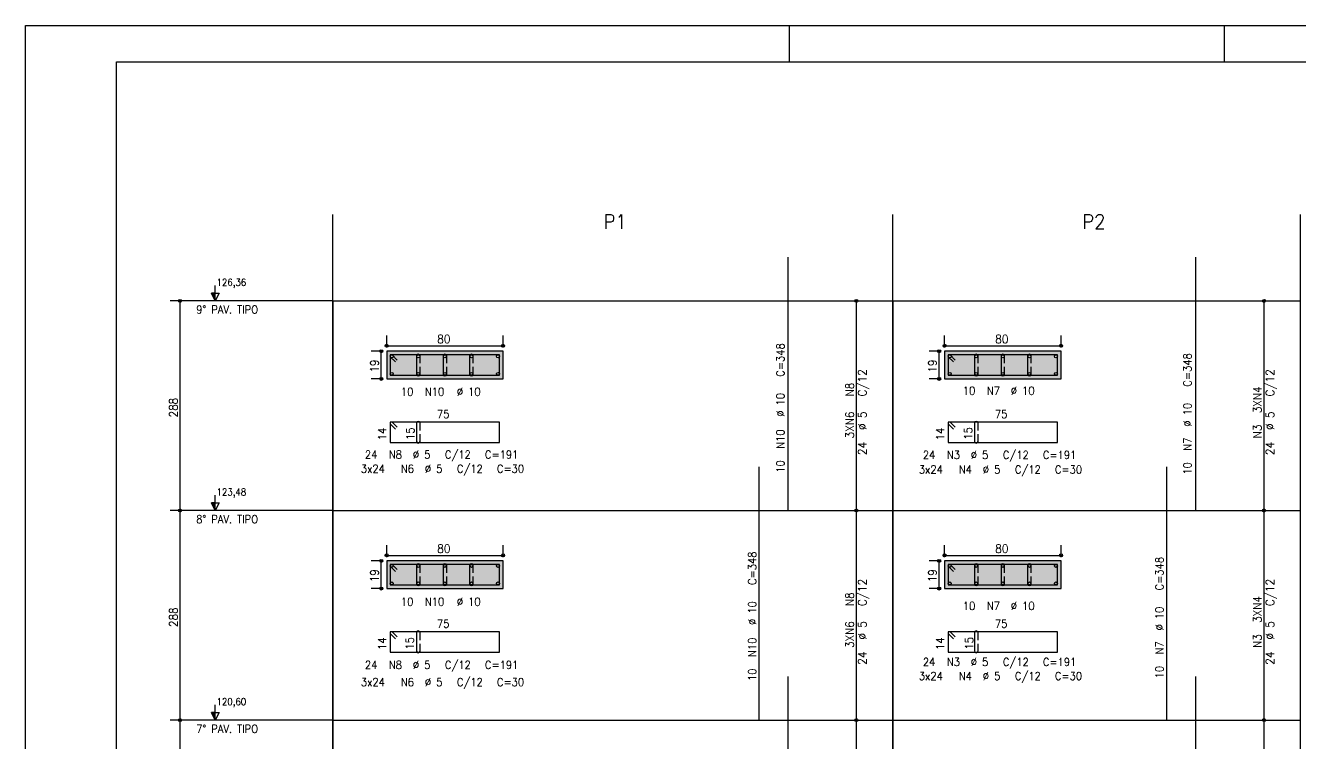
# Model space of a CAD drawing. Extents: x 0 to 119, y 0 to 84.
# Drawn here: x 0 to 35.04, y 64.37 to 84.1 of the extents above; entities that cross this region are included whole.
import ezdxf

# ---------------------------------------------------------------- set-up
doc = ezdxf.new("R2010")
doc.units = 0
for name, color, linetype in [('15', 15, 'Continuous'), ('18', 4, 'Continuous'), ('2', 2, 'Continuous'), ('25', 1, 'Continuous'), ('26', 3, 'Continuous'), ('3', 3, 'Continuous'), ('51', 7, 'Continuous'), ('6', 6, 'Continuous'), ('64', 7, 'Continuous')]:
    doc.layers.add(name, color=color, linetype=linetype)
doc.styles.get("Standard").update_dxf_attribs({"font": 'standard'})

msp = doc.modelspace()

# ---------------------------------------------------------------- linework, layer by layer
at = {"layer": '15', "linetype": 'Continuous'}
for points in [[(8.45007, 76.53376), (8.45007, 70.77376), (23.83837, 70.77376), (23.83837, 76.53376)], [(23.839394, 76.53376), (23.839394, 70.77376), (35.041694, 70.77376), (35.041694, 76.53376)], [(23.839394, 76.53376), (35.041694, 76.53376)], [(8.45007, 70.77376), (8.45007, 65.01376), (23.83837, 65.01376), (23.83837, 70.77376)], [(23.839394, 70.77376), (23.839394, 65.01376), (35.041694, 65.01376), (35.041694, 70.77376)], [(8.45007, 65.01376), (8.45007, 59.25376), (23.83837, 59.25376), (23.83837, 65.01376)], [(23.839394, 65.01376), (23.839394, 59.25376), (35.041694, 59.25376), (35.041694, 65.01376)]]:
    msp.add_lwpolyline(points, dxfattribs=at)
at = {"layer": '18', "linetype": 'Continuous'}
for p, q in [((8.45007, 76.53376), (3.972381, 76.53376)), ((4.250381, 70.77376), (4.250381, 76.53376)), ((22.83717, 70.77376), (22.83717, 76.53376)), ((34.040494, 70.77376), (34.040494, 76.53376)), ((9.926455, 75.25016), (9.926455, 75.57816)), ((13.126455, 75.25016), (13.126455, 75.57816)), ((25.261653, 75.250073), (25.261653, 75.578073)), ((28.461653, 75.250073), (28.461653, 75.578073)), ((9.826455, 75.15016), (9.498455, 75.15016)), ((9.776455, 74.39016), (9.776455, 75.15016)), ((9.926455, 75.30016), (13.126455, 75.30016)), ((10.076455, 75.05016), (10.026455, 75.05016)), ((10.026455, 75.05016), (10.026455, 75.00016)), ((10.076455, 75.05016), (10.026455, 75.05016)), ((10.026455, 75.05016), (10.026455, 75.00016)), ((10.026455, 75.00016), (10.026455, 74.49016)), ((10.026455, 75.00016), (10.167877, 74.858739)), ((10.217877, 74.908739), (10.076455, 75.05016)), ((13.026455, 75.05016), (10.076455, 75.05016)), ((10.746455, 75.02016), (10.746455, 74.52016)), ((10.846455, 74.82016), (10.846455, 75.02016)), ((11.476455, 75.02016), (11.476455, 74.52016)), ((11.576455, 74.82016), (11.576455, 75.02016)), ((12.206455, 75.02016), (12.206455, 74.52016)), ((12.306455, 74.82016), (12.306455, 75.02016)), ((13.026455, 74.49016), (13.026455, 75.05016)), ((25.161653, 75.150073), (24.833653, 75.150073)), ((25.111653, 74.390073), (25.111653, 75.150073)), ((25.261653, 75.300073), (28.461653, 75.300073)), ((25.411653, 75.050073), (25.361653, 75.050073)), ((25.361653, 75.050073), (25.361653, 75.000073)), ((25.411653, 75.050073), (25.361653, 75.050073)), ((25.361653, 75.050073), (25.361653, 75.000073)), ((25.361653, 75.000073), (25.361653, 74.490073)), ((25.361653, 75.000073), (25.503074, 74.858651)), ((25.553074, 74.908651), (25.411653, 75.050073)), ((28.361653, 75.050073), (25.411653, 75.050073)), ((26.081653, 75.020073), (26.081653, 74.520073)), ((26.181653, 74.820073), (26.181653, 75.020073)), ((26.811653, 75.020073), (26.811653, 74.520073)), ((26.911653, 74.820073), (26.911653, 75.020073)), ((27.541653, 75.020073), (27.541653, 74.520073)), ((27.641653, 74.820073), (27.641653, 75.020073)), ((28.361653, 74.490073), (28.361653, 75.050073)), ((10.846455, 74.52016), (10.846455, 74.72016)), ((11.576455, 74.52016), (11.576455, 74.72016)), ((12.306455, 74.52016), (12.306455, 74.72016)), ((26.181653, 74.520073), (26.181653, 74.720073)), ((26.911653, 74.520073), (26.911653, 74.720073)), ((27.641653, 74.520073), (27.641653, 74.720073)), ((9.826455, 74.39016), (9.498455, 74.39016)), ((10.026455, 74.49016), (13.026455, 74.49016)), ((25.161653, 74.390073), (24.833653, 74.390073)), ((25.361653, 74.490073), (28.361653, 74.490073)), ((8.45007, 70.77376), (3.972381, 70.77376)), ((8.45007, 70.77376), (3.972381, 70.77376)), ((4.250381, 65.01376), (4.250381, 70.77376)), ((22.83717, 65.01376), (22.83717, 70.77376)), ((34.040494, 65.01376), (34.040494, 70.77376)), ((9.926455, 69.49016), (9.926455, 69.81816)), ((13.126455, 69.49016), (13.126455, 69.81816)), ((25.261653, 69.490072), (25.261653, 69.818073)), ((28.461653, 69.490072), (28.461653, 69.818073)), ((9.826455, 69.39016), (9.498455, 69.39016)), ((9.776455, 68.63016), (9.776455, 69.39016)), ((9.926455, 69.54016), (13.126455, 69.54016)), ((25.161653, 69.390073), (24.833653, 69.390073)), ((25.111653, 68.630072), (25.111653, 69.390073)), ((25.261653, 69.540073), (28.461653, 69.540073)), ((10.076455, 69.29016), (10.026455, 69.29016)), ((10.026455, 69.29016), (10.026455, 69.24016)), ((10.076455, 69.29016), (10.026455, 69.29016)), ((10.026455, 69.29016), (10.026455, 69.24016)), ((10.026455, 69.24016), (10.026455, 68.73016)), ((10.026455, 69.24016), (10.167877, 69.098739)), ((10.217877, 69.148739), (10.076455, 69.29016)), ((13.026455, 69.29016), (10.076455, 69.29016)), ((10.746455, 69.26016), (10.746455, 68.76016)), ((10.846455, 69.06016), (10.846455, 69.26016)), ((11.476455, 69.26016), (11.476455, 68.76016)), ((11.576455, 69.06016), (11.576455, 69.26016)), ((12.206455, 69.26016), (12.206455, 68.76016)), ((12.306455, 69.06016), (12.306455, 69.26016)), ((13.026455, 68.73016), (13.026455, 69.29016)), ((25.411653, 69.290072), (25.361653, 69.290073)), ((25.361653, 69.290073), (25.361653, 69.240072)), ((25.411653, 69.290073), (25.361653, 69.290073)), ((25.361653, 69.290073), (25.361653, 69.240072)), ((25.361653, 69.240072), (25.361653, 68.730073)), ((25.361653, 69.240072), (25.503074, 69.098651)), ((28.361653, 69.290073), (25.411653, 69.290073)), ((25.553074, 69.148651), (25.411653, 69.290072)), ((26.081653, 69.260073), (26.081653, 68.760073)), ((26.181653, 69.060073), (26.181653, 69.260073)), ((26.811653, 69.260073), (26.811653, 68.760072)), ((26.911653, 69.060073), (26.911653, 69.260073)), ((27.541653, 69.260073), (27.541653, 68.760073)), ((27.641653, 69.060073), (27.641653, 69.260073)), ((28.361653, 68.730073), (28.361653, 69.290073)), ((10.026455, 68.73016), (13.026455, 68.73016)), ((10.846455, 68.76016), (10.846455, 68.96016)), ((11.576455, 68.76016), (11.576455, 68.96016)), ((12.306455, 68.76016), (12.306455, 68.96016)), ((25.361653, 68.730073), (28.361653, 68.730073)), ((26.181653, 68.760073), (26.181653, 68.960073)), ((26.911653, 68.760073), (26.911653, 68.960073)), ((27.641653, 68.760073), (27.641653, 68.960073)), ((9.826455, 68.63016), (9.498455, 68.63016)), ((25.161653, 68.630072), (24.833653, 68.630072)), ((8.45007, 65.01376), (3.972381, 65.01376)), ((8.45007, 65.01376), (3.972381, 65.01376)), ((4.250381, 59.25376), (4.250381, 65.01376)), ((22.83717, 59.25376), (22.83717, 65.01376)), ((34.040494, 59.25376), (34.040494, 65.01376))]:
    msp.add_line(p, q, dxfattribs=at)
for centre, radius in [((4.250381, 76.53376), 0.041625), ((4.250381, 76.53376), 0.02075), ((22.83717, 76.53376), 0.041625), ((22.83717, 76.53376), 0.02075), ((34.040494, 76.53376), 0.041625), ((34.040494, 76.53376), 0.02075), ((9.926455, 75.30016), 0.041625), ((13.126455, 75.30016), 0.041625), ((25.261653, 75.300073), 0.041625), ((28.461653, 75.300073), 0.041625), ((9.776455, 75.15016), 0.041625), ((9.776455, 75.15016), 0.02075), ((9.926455, 75.30016), 0.02075), ((13.126455, 75.30016), 0.02075), ((25.111653, 75.150073), 0.041625), ((25.111653, 75.150073), 0.02075), ((25.261653, 75.300073), 0.02075), ((28.461653, 75.300073), 0.02075), ((9.776455, 74.39016), 0.041625), ((9.776455, 74.39016), 0.02075), ((25.111653, 74.390073), 0.041625), ((25.111653, 74.390073), 0.02075), ((4.250381, 70.77376), 0.041625), ((4.250381, 70.77376), 0.041625), ((4.250381, 70.77376), 0.02075), ((4.250381, 70.77376), 0.02075), ((22.83717, 70.77376), 0.041625), ((22.83717, 70.77376), 0.041625), ((22.83717, 70.77376), 0.02075), ((22.83717, 70.77376), 0.02075), ((34.040494, 70.77376), 0.041625), ((34.040494, 70.77376), 0.041625), ((34.040494, 70.77376), 0.02075), ((34.040494, 70.77376), 0.02075), ((9.776455, 69.39016), 0.041625), ((9.776455, 69.39016), 0.02075), ((9.926455, 69.54016), 0.041625), ((9.926455, 69.54016), 0.02075), ((13.126455, 69.54016), 0.041625), ((13.126455, 69.54016), 0.02075), ((25.111653, 69.390073), 0.041625), ((25.111653, 69.390073), 0.02075), ((25.261653, 69.540073), 0.041625), ((25.261653, 69.540073), 0.02075), ((28.461653, 69.540073), 0.041625), ((28.461653, 69.540073), 0.02075), ((9.776455, 68.63016), 0.041625), ((9.776455, 68.63016), 0.02075), ((25.111653, 68.630072), 0.041625), ((25.111653, 68.630072), 0.02075), ((4.250381, 65.01376), 0.041625), ((4.250381, 65.01376), 0.041625), ((4.250381, 65.01376), 0.02075), ((4.250381, 65.01376), 0.02075), ((22.83717, 65.01376), 0.041625), ((22.83717, 65.01376), 0.041625), ((22.83717, 65.01376), 0.02075), ((22.83717, 65.01376), 0.02075), ((34.040494, 65.01376), 0.041625), ((34.040494, 65.01376), 0.041625), ((34.040494, 65.01376), 0.02075), ((34.040494, 65.01376), 0.02075)]:
    msp.add_circle(centre, radius, dxfattribs=at)
for centre, start, end in [((10.796455, 75.02016), 0, 180), ((11.526455, 75.02016), 0, 180), ((12.256455, 75.02016), 0, 180), ((26.131653, 75.020073), 0, 180), ((26.861653, 75.020073), 0, 180), ((27.591653, 75.020073), 0, 180), ((10.796455, 74.52016), 180, 0), ((11.526455, 74.52016), 180, 0), ((12.256455, 74.52016), 180, 0), ((26.131653, 74.520073), 180, 0), ((26.861653, 74.520073), 180, 0), ((27.591653, 74.520073), 180, 0), ((10.796455, 69.26016), 0, 180), ((11.526455, 69.26016), 0, 180), ((12.256455, 69.26016), 0, 180), ((26.131653, 69.260073), 0, 180), ((26.861653, 69.260073), 0, 180), ((27.591653, 69.260073), 0, 180), ((10.796455, 68.76016), 180, 0), ((11.526455, 68.76016), 180, 0), ((12.256455, 68.76016), 180, 0), ((26.131653, 68.760073), 180, 0), ((26.861653, 68.760073), 180, 0), ((27.591653, 68.760073), 180, 0)]:
    msp.add_arc(centre, 0.05, start, end, dxfattribs=at)
at = {"layer": '2', "linetype": 'Continuous'}
for p, q in [((21, 83.1), (21, 84.1)), ((32.95, 83.1), (32.95, 84.1))]:
    msp.add_line(p, q, dxfattribs=at)
msp.add_lwpolyline([(0, 0), (0, 84.1), (118.9, 84.1), (118.9, 0), (0, 0)], dxfattribs=at)
at = {"layer": '25', "linetype": 'Continuous'}
for p, q in [((8.45007, 76.53376), (8.45007, 76.53376)), ((22.83717, 76.53376), (22.83717, 76.53376)), ((34.040494, 76.53376), (34.040494, 76.53376)), ((9.926455, 75.15016), (9.926455, 75.15016)), ((9.926455, 75.15016), (9.926455, 75.15016)), ((13.126455, 75.15016), (13.126455, 75.15016)), ((25.261653, 75.150073), (25.261653, 75.150073)), ((25.261653, 75.150073), (25.261653, 75.150073)), ((28.461653, 75.150073), (28.461653, 75.150073)), ((9.926455, 74.39016), (9.926455, 74.39016)), ((25.261653, 74.390073), (25.261653, 74.390073)), ((8.45007, 70.77376), (8.45007, 70.77376)), ((8.45007, 70.77376), (8.45007, 70.77376)), ((22.83717, 70.77376), (22.83717, 70.77376)), ((22.83717, 70.77376), (22.83717, 70.77376)), ((34.040494, 70.77376), (34.040494, 70.77376)), ((34.040494, 70.77376), (34.040494, 70.77376)), ((9.926455, 69.39016), (9.926455, 69.39016)), ((9.926455, 69.39016), (9.926455, 69.39016)), ((13.126455, 69.39016), (13.126455, 69.39016)), ((25.261653, 69.390073), (25.261653, 69.390073)), ((25.261653, 69.390073), (25.261653, 69.390073)), ((28.461653, 69.390073), (28.461653, 69.390073)), ((9.926455, 68.63016), (9.926455, 68.63016)), ((25.261653, 68.630072), (25.261653, 68.630072)), ((8.45007, 65.01376), (8.45007, 65.01376)), ((8.45007, 65.01376), (8.45007, 65.01376)), ((22.83717, 65.01376), (22.83717, 65.01376)), ((22.83717, 65.01376), (22.83717, 65.01376)), ((34.040494, 65.01376), (34.040494, 65.01376)), ((34.040494, 65.01376), (34.040494, 65.01376))]:
    msp.add_line(p, q, dxfattribs=at)
at = {"layer": '26', "linetype": 'Continuous'}
for p, q in [((5.216215, 76.53376), (5.216215, 76.95376)), ((5.216215, 70.77376), (5.216215, 71.19376)), ((5.216215, 65.01376), (5.216215, 65.43376))]:
    msp.add_line(p, q, dxfattribs=at)
for points in [[(5.111215, 76.74376), (5.216215, 76.53376), (5.216215, 76.74376), (5.111215, 76.74376)], [(9.926455, 74.39016), (13.126455, 74.39016), (13.126455, 75.15016), (9.926455, 75.15016), (9.926455, 74.39016)], [(25.261653, 74.390073), (28.461653, 74.390073), (28.461653, 75.150073), (25.261653, 75.150073), (25.261653, 74.390073)], [(5.111215, 70.98376), (5.216215, 70.77376), (5.216215, 70.98376), (5.111215, 70.98376)], [(9.926455, 68.63016), (13.126455, 68.63016), (13.126455, 69.39016), (9.926455, 69.39016), (9.926455, 68.63016)], [(25.261653, 68.630072), (28.461653, 68.630072), (28.461653, 69.390073), (25.261653, 69.390073), (25.261653, 68.630072)], [(5.111215, 65.22376), (5.216215, 65.01376), (5.216215, 65.22376), (5.111215, 65.22376)]]:
    msp.add_lwpolyline(points, dxfattribs=at)
for points in [[(9.926455, 74.39016), (13.126455, 74.39016), (13.126455, 75.15016)], [(9.926455, 74.39016), (13.126455, 75.15016), (9.926455, 75.15016)], [(9.926455, 74.39016), (9.926455, 75.15016), (9.926455, 74.39016)], [(25.261653, 74.390073), (28.461653, 74.390073), (28.461653, 75.150073)], [(25.261653, 74.390073), (28.461653, 75.150073), (25.261653, 75.150073)], [(25.261653, 74.390073), (25.261653, 75.150073), (25.261653, 74.390073)], [(9.926455, 68.63016), (13.126455, 68.63016), (13.126455, 69.39016)], [(9.926455, 68.63016), (13.126455, 69.39016), (9.926455, 69.39016)], [(9.926455, 68.63016), (9.926455, 69.39016), (9.926455, 68.63016)], [(25.261653, 68.630072), (28.461653, 68.630072), (28.461653, 69.390073)], [(25.261653, 68.630072), (28.461653, 69.390073), (25.261653, 69.390073)], [(25.261653, 68.630072), (25.261653, 69.390073), (25.261653, 68.630072)]]:
    msp.add_solid(points, dxfattribs=at)
at = {"layer": '3', "linetype": 'Continuous'}
for points in [[(117.9, 1), (2.499999, 1), (2.499999, 83.1), (117.9, 83.1), (117.9, 1)], [(9.926455, 74.39016), (13.126455, 74.39016), (13.126455, 75.15016), (9.926455, 75.15016), (9.926455, 74.39016)], [(25.261653, 74.390073), (28.461653, 74.390073), (28.461653, 75.150073), (25.261653, 75.150073), (25.261653, 74.390073)], [(9.926455, 68.63016), (13.126455, 68.63016), (13.126455, 69.39016), (9.926455, 69.39016), (9.926455, 68.63016)], [(25.261653, 68.630072), (28.461653, 68.630072), (28.461653, 69.390073), (25.261653, 69.390073), (25.261653, 68.630072)]]:
    msp.add_lwpolyline(points, dxfattribs=at)
at = {"layer": '51', "linetype": 'Continuous'}
for p, q in [((5.118382, 76.729426), (5.216215, 76.729426)), ((5.12555, 76.715091), (5.216215, 76.715091)), ((5.132717, 76.700756), (5.216215, 76.700756)), ((5.139884, 76.686421), (5.216215, 76.686421)), ((5.147052, 76.672087), (5.216215, 76.672087)), ((5.154219, 76.657752), (5.216215, 76.657752)), ((5.161387, 76.643417), (5.216215, 76.643417)), ((5.168554, 76.629082), (5.216215, 76.629082)), ((5.175721, 76.614747), (5.216215, 76.614747)), ((5.182889, 76.600413), (5.216215, 76.600413)), ((5.190056, 76.586078), (5.216215, 76.586078)), ((5.197223, 76.571743), (5.216215, 76.571743)), ((5.204391, 76.557408), (5.216215, 76.557408)), ((5.211558, 76.543074), (5.216215, 76.543074)), ((8.45007, 76.53376), (23.83837, 76.53376)), ((5.118382, 70.969426), (5.216215, 70.969426)), ((5.12555, 70.955091), (5.216215, 70.955091)), ((5.132717, 70.940756), (5.216215, 70.940756)), ((5.139884, 70.926421), (5.216215, 70.926421)), ((5.147052, 70.912087), (5.216215, 70.912087)), ((5.154219, 70.897752), (5.216215, 70.897752)), ((5.161387, 70.883417), (5.216215, 70.883417)), ((5.168554, 70.869082), (5.216215, 70.869082)), ((5.175721, 70.854747), (5.216215, 70.854747)), ((5.182889, 70.840413), (5.216215, 70.840413)), ((5.190056, 70.826078), (5.216215, 70.826078)), ((5.197223, 70.811743), (5.216215, 70.811743)), ((5.204391, 70.797408), (5.216215, 70.797408)), ((5.211558, 70.783074), (5.216215, 70.783074)), ((5.118382, 65.209426), (5.216215, 65.209426)), ((5.12555, 65.195091), (5.216215, 65.195091)), ((5.132717, 65.180756), (5.216215, 65.180756)), ((5.139884, 65.166421), (5.216215, 65.166421)), ((5.147052, 65.152087), (5.216215, 65.152087)), ((5.154219, 65.137752), (5.216215, 65.137752)), ((5.161387, 65.123417), (5.216215, 65.123417)), ((5.168554, 65.109082), (5.216215, 65.109082)), ((5.175721, 65.094747), (5.216215, 65.094747)), ((5.182889, 65.080413), (5.216215, 65.080413)), ((5.190056, 65.066078), (5.216215, 65.066078)), ((5.197223, 65.051743), (5.216215, 65.051743)), ((5.204391, 65.037408), (5.216215, 65.037408)), ((5.211558, 65.023074), (5.216215, 65.023074))]:
    msp.add_line(p, q, dxfattribs=at)
for points in [[(5.111215, 76.74376), (5.321215, 76.74376), (5.216215, 76.53376), (5.111215, 76.74376)], [(5.111215, 70.98376), (5.321215, 70.98376), (5.216215, 70.77376), (5.111215, 70.98376)], [(5.111215, 65.22376), (5.321215, 65.22376), (5.216215, 65.01376), (5.111215, 65.22376)]]:
    msp.add_lwpolyline(points, dxfattribs=at)
for centre in [(10.066455, 75.01016), (10.796455, 75.01016), (11.526455, 75.01016), (12.256455, 75.01016), (12.986455, 75.01016), (25.401653, 75.010073), (26.131653, 75.010073), (26.861653, 75.010073), (27.591653, 75.010073), (28.321653, 75.010073), (10.066455, 74.53016), (10.796455, 74.53016), (11.526455, 74.53016), (12.256455, 74.53016), (12.986455, 74.53016), (25.401653, 74.530073), (26.131653, 74.530073), (26.861653, 74.530073), (27.591653, 74.530073), (28.321653, 74.530073), (10.066455, 69.25016), (10.796455, 69.25016), (11.526455, 69.25016), (12.256455, 69.25016), (12.986455, 69.25016), (25.401653, 69.250073), (26.131653, 69.250073), (26.861653, 69.250073), (27.591653, 69.250073), (28.321653, 69.250073), (10.066455, 68.77016), (10.796455, 68.77016), (11.526455, 68.77016), (12.256455, 68.77016), (12.986455, 68.77016), (25.401653, 68.770072), (26.131653, 68.770072), (26.861653, 68.770072), (27.591653, 68.770072), (28.321653, 68.770072)]:
    msp.add_circle(centre, 0.04, dxfattribs=at)
at = {"layer": '6', "linetype": 'Continuous'}
for p, q in [((8.45007, 6.295739), (8.45007, 78.909078)), ((23.83837, 6.295739), (23.83837, 78.909078)), ((23.839394, 6.295739), (23.839394, 78.909078)), ((35.041694, 6.295739), (35.041694, 78.909078))]:
    msp.add_line(p, q, dxfattribs=at)
at = {"layer": '64', "linetype": 'Continuous'}
for p, q in [((20.96207, 70.77376), (20.96207, 77.73376)), ((32.165494, 70.77376), (32.165494, 77.73376)), ((10.076455, 73.20336), (10.026455, 73.20336)), ((10.026455, 73.20336), (10.026455, 73.15336)), ((10.076455, 73.20336), (10.026455, 73.20336)), ((10.026455, 73.20336), (10.026455, 73.15336)), ((10.026455, 73.15336), (10.026455, 72.64336)), ((10.026455, 73.15336), (10.167877, 73.011939)), ((10.217877, 73.061939), (10.076455, 73.20336)), ((13.026455, 73.20336), (10.076455, 73.20336)), ((10.746455, 73.17336), (10.746455, 72.67336)), ((10.846455, 72.97336), (10.846455, 73.17336)), ((13.026455, 72.64336), (13.026455, 73.20336)), ((25.411653, 73.203448), (25.361653, 73.203448)), ((25.361653, 73.203448), (25.361653, 73.153447)), ((25.411653, 73.203448), (25.361653, 73.203448)), ((25.361653, 73.203448), (25.361653, 73.153447)), ((25.361653, 73.153447), (25.361653, 72.643448)), ((25.361653, 73.153447), (25.503074, 73.012026)), ((25.553074, 73.062026), (25.411653, 73.203448)), ((28.361653, 73.203448), (25.411653, 73.203448)), ((26.081653, 73.173448), (26.081653, 72.673448)), ((26.181653, 72.973448), (26.181653, 73.173448)), ((28.361653, 72.643448), (28.361653, 73.203448)), ((10.026455, 72.64336), (13.026455, 72.64336)), ((10.846455, 72.67336), (10.846455, 72.87336)), ((25.361653, 72.643448), (28.361653, 72.643448)), ((26.181653, 72.673448), (26.181653, 72.873447)), ((20.16207, 65.01376), (20.16207, 71.97376)), ((31.365494, 65.01376), (31.365494, 71.97376)), ((10.076455, 67.44336), (10.026455, 67.44336)), ((10.026455, 67.44336), (10.026455, 67.39336)), ((10.076455, 67.44336), (10.026455, 67.44336)), ((10.026455, 67.44336), (10.026455, 67.39336)), ((10.026455, 67.39336), (10.026455, 66.88336)), ((10.026455, 67.39336), (10.167877, 67.251939)), ((10.217877, 67.301939), (10.076455, 67.44336)), ((13.026455, 67.44336), (10.076455, 67.44336)), ((10.746455, 67.41336), (10.746455, 66.91336)), ((10.846455, 67.21336), (10.846455, 67.41336)), ((13.026455, 66.88336), (13.026455, 67.44336)), ((25.411653, 67.443448), (25.361653, 67.443448)), ((25.361653, 67.443448), (25.361653, 67.393447)), ((25.411653, 67.443448), (25.361653, 67.443448)), ((25.361653, 67.443448), (25.361653, 67.393447)), ((25.361653, 67.393447), (25.361653, 66.883448)), ((25.361653, 67.393447), (25.503074, 67.252026)), ((25.553074, 67.302026), (25.411653, 67.443448)), ((28.361653, 67.443448), (25.411653, 67.443448)), ((26.081653, 67.413448), (26.081653, 66.913448)), ((26.181653, 67.213448), (26.181653, 67.413448)), ((28.361653, 66.883448), (28.361653, 67.443448)), ((10.846455, 66.91336), (10.846455, 67.11336)), ((26.181653, 66.913448), (26.181653, 67.113448)), ((10.026455, 66.88336), (13.026455, 66.88336)), ((25.361653, 66.883448), (28.361653, 66.883448)), ((20.96207, 59.25376), (20.96207, 66.21376)), ((32.165494, 59.25376), (32.165494, 66.21376))]:
    msp.add_line(p, q, dxfattribs=at)
for centre, start, end in [((10.796455, 73.17336), 0, 180), ((26.131653, 73.173448), 0, 180), ((10.796455, 72.67336), 180, 0), ((26.131653, 72.673448), 180, 0), ((10.796455, 67.41336), 0, 180), ((26.131653, 67.413448), 0, 180), ((10.796455, 66.91336), 180, 0), ((26.131653, 66.913448), 180, 0)]:
    msp.add_arc(centre, 0.05, start, end, dxfattribs=at)

# ---------------------------------------------------------------- texts
at = {"layer": '2', "linetype": 'Continuous'}
for s, height, p in [('9%%D PAV. TIPO', 0.22, (4.691633, 76.184756)), ('12', 0.001, (23.83737, 76.53376)), ('12', 0.001, (35.040694, 76.53376)), ('8%%D PAV. TIPO', 0.22, (4.691633, 70.424756)), ('11', 0.001, (23.83737, 70.77376)), ('11', 0.001, (35.040694, 70.77376)), ('7%%D PAV. TIPO', 0.22, (4.691633, 64.664756)), ('10', 0.001, (23.83737, 65.01376)), ('10', 0.001, (35.040694, 65.01376))]:
    msp.add_text(s, height=height, dxfattribs=at).set_placement(p)
at = {"layer": '25', "linetype": 'Continuous'}
for s, height, p in [('80', 0.23, (11.319455, 75.36916)), ('80', 0.23, (26.654653, 75.369073)), ('10', 0.22, (10.316455, 73.927523)), ('N10', 0.22, (10.976455, 73.927523)), ('%%C 10', 0.22, (11.856455, 73.927523)), ('10', 0.22, (25.761653, 73.955284)), ('N7', 0.22, (26.421653, 73.955284)), ('%%C 10', 0.22, (27.081653, 73.955284)), ('80', 0.23, (11.319455, 69.60916)), ('80', 0.23, (26.654653, 69.609072)), ('10', 0.22, (10.316455, 68.157358)), ('N10', 0.22, (10.976455, 68.157358)), ('%%C 10', 0.22, (11.856455, 68.157358)), ('10', 0.22, (25.761653, 68.043272)), ('N7', 0.22, (26.421653, 68.043272)), ('%%C 10', 0.22, (27.081653, 68.043272))]:
    msp.add_text(s, height=height, dxfattribs=at).set_placement(p)
for s, p in [('19', (9.707455, 74.56316)), ('19', (25.042653, 74.563073)), ('C/12', (23.11317, 73.90676)), ('C/12', (34.316494, 73.90676)), ('N8', (22.76817, 73.90676)), ('3XN4', (33.971494, 73.44676)), ('288', (4.181381, 73.33176)), ('3XN6', (22.76817, 72.75676)), ('%%C 5', (23.11317, 72.98676)), ('%%C 5', (34.316494, 72.98676)), ('N3', (33.971494, 72.75676)), ('24', (23.11317, 72.29676)), ('24', (34.316494, 72.29676)), ('19', (9.707455, 68.80316)), ('19', (25.042653, 68.803072)), ('C/12', (23.11317, 68.14676)), ('C/12', (34.316494, 68.14676)), ('N8', (22.76817, 68.14676)), ('3XN4', (33.971494, 67.68676)), ('288', (4.181381, 67.57176)), ('3XN6', (22.76817, 66.99676)), ('%%C 5', (23.11317, 67.22676)), ('%%C 5', (34.316494, 67.22676)), ('N3', (33.971494, 66.99676)), ('24', (23.11317, 66.53676)), ('24', (34.316494, 66.53676))]:
    msp.add_text(s, height=0.23, rotation=90, dxfattribs=at).set_placement(p)
at = {"layer": '26', "linetype": 'Continuous'}
for s, p in [('C=348', (20.856802, 74.449352)), ('C=348', (32.043647, 74.176744)), ('%%C 10', (20.856802, 73.349352)), ('%%C 10', (32.043647, 73.076744)), ('14', (9.916455, 72.70336)), ('15', (10.687143, 72.712775)), ('N10', (20.856802, 72.469352)), ('14', (25.251653, 72.703448)), ('15', (26.018089, 72.718267)), ('N7', (32.043647, 72.416744)), ('10', (20.856802, 71.809352)), ('10', (32.043647, 71.756744)), ('C=348', (20.084606, 68.72808)), ('C=348', (31.273994, 68.578138)), ('%%C 10', (20.084606, 67.62808)), ('%%C 10', (31.273994, 67.478138)), ('14', (9.916455, 66.94336)), ('15', (10.671003, 66.95121)), ('N10', (20.084606, 66.74808)), ('14', (25.251653, 66.943448)), ('15', (26.048983, 66.952283)), ('N7', (31.273994, 66.818138)), ('10', (20.084606, 66.08808)), ('10', (31.273994, 66.158138))]:
    msp.add_text(s, height=0.22, rotation=90, dxfattribs=at).set_placement(p)
for s, p in [('75', (11.306455, 73.31336)), ('75', (26.641653, 73.313448)), ('24', (9.326455, 72.200241)), ('N8', (9.986455, 72.200241)), ('%%C 5', (10.646455, 72.200241)), ('C/12', (11.526455, 72.200241)), ('C=191', (12.626455, 72.200241)), ('24', (24.661653, 72.190159)), ('N3', (25.321653, 72.190159)), ('%%C 5', (25.981653, 72.190159)), ('C/12', (26.861653, 72.190159)), ('C=191', (27.961653, 72.190159)), ('3x24', (9.216455, 71.809762)), ('N6', (10.316455, 71.809762)), ('%%C 5', (10.976455, 71.809762)), ('C/12', (11.856455, 71.809762)), ('C=30', (12.956455, 71.809762)), ('3x24', (24.551653, 71.789345)), ('N4', (25.651653, 71.789345)), ('%%C 5', (26.311653, 71.789345)), ('C/12', (27.191653, 71.789345)), ('C=30', (28.291653, 71.789345)), ('75', (11.306455, 67.55336)), ('75', (26.641653, 67.553448)), ('24', (9.326455, 66.421332)), ('N8', (9.986455, 66.421332)), ('%%C 5', (10.646455, 66.421332)), ('C/12', (11.526455, 66.421332)), ('C=191', (12.626455, 66.421332)), ('24', (24.661653, 66.501678)), ('N3', (25.321653, 66.501678)), ('%%C 5', (25.981653, 66.501678)), ('C/12', (26.861653, 66.501678)), ('C=191', (27.961653, 66.501678)), ('3x24', (24.551653, 66.11628)), ('N4', (25.651653, 66.11628)), ('%%C 5', (26.311653, 66.11628)), ('C/12', (27.191653, 66.11628)), ('C=30', (28.291653, 66.11628)), ('3x24', (9.216455, 65.947721)), ('N6', (10.316455, 65.947721)), ('%%C 5', (10.976455, 65.947721)), ('C/12', (11.856455, 65.947721)), ('C=30', (12.956455, 65.947721))]:
    msp.add_text(s, height=0.22, dxfattribs=at).set_placement(p)
at = {"layer": '3', "linetype": 'Continuous'}
for p in [(23.83817, 73.65226), (35.041494, 73.65226), (23.83817, 67.89226), (35.041494, 67.89226)]:
    msp.add_text('288', height=0.001, rotation=90, dxfattribs=at).set_placement(p)
at = {"layer": '51', "linetype": 'Continuous'}
for s, p in [('126,36', (5.250778, 76.947482)), ('123,48', (5.250778, 71.187482)), ('120,60', (5.250778, 65.427482))]:
    msp.add_text(s, height=0.19, dxfattribs=at).set_placement(p)
at = {"layer": '6', "linetype": 'Continuous'}
for s, p in [('P1', (15.884102, 78.509078)), ('P2', (29.040544, 78.509078))]:
    msp.add_text(s, height=0.4, dxfattribs=at).set_placement(p)

doc.saveas('drawing.dxf')
